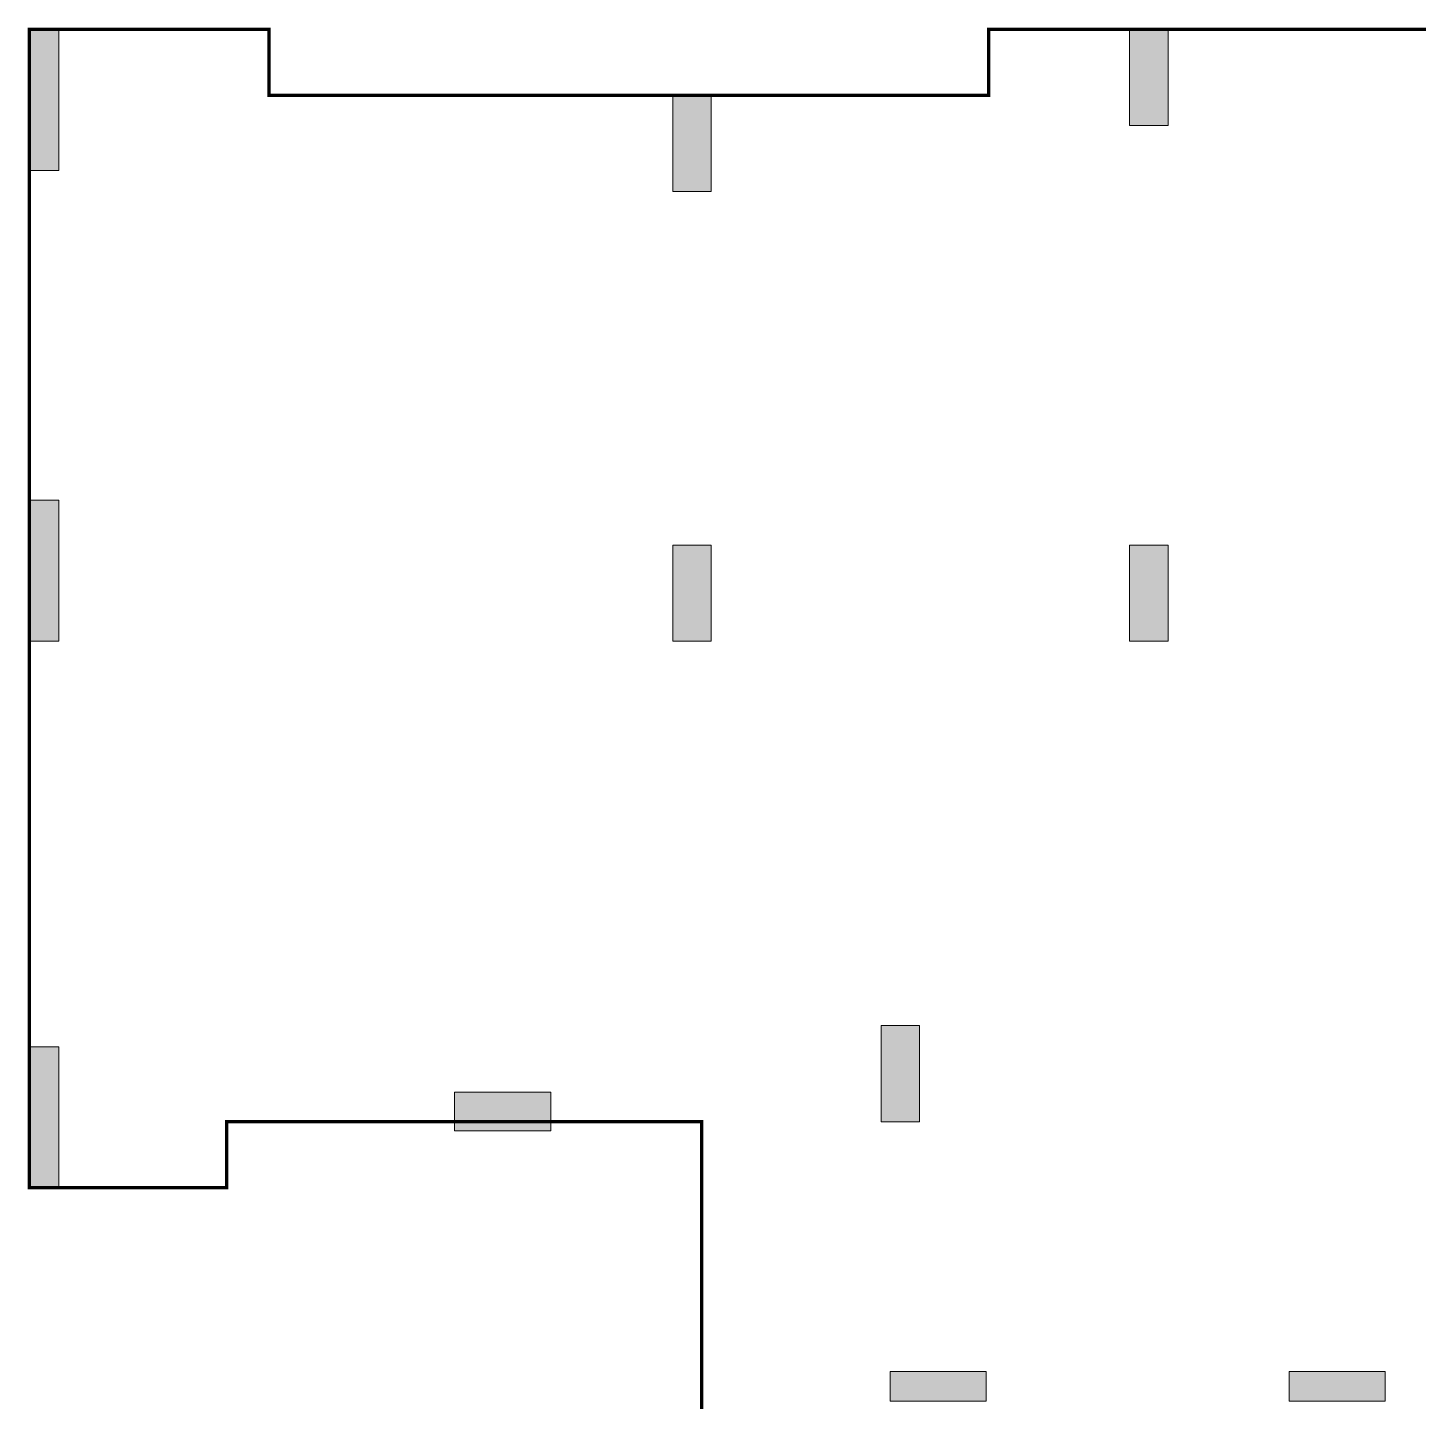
# Model space of a CAD drawing. Header units: millimetres. Extents: x 1363246 to 1691641, y -112430 to 78417.
# Drawn here: x 1363505 to 1374354, y 56504 to 67223 of the extents above; entities that cross this region are included whole.
import ezdxf

# ---------------------------------------------------------------- set-up
doc = ezdxf.new("R2010")
doc.units = ezdxf.units.MM
doc.header["$LTSCALE"] = 500
doc.header["$MEASUREMENT"] = 0
doc.layers.add('COLUMN', color=1, linetype='Continuous')

msp = doc.modelspace()

# ---------------------------------------------------------------- hatches: boundary and pattern name
at = {"layer": 'COLUMN', "lineweight": 20, "true_color": 0x969696}
for points in [[(1363747.4, 66110.4), (1363517.4, 66110.4), (1363517.4, 67210.4), (1363747.4, 67210.4)], [(1372102.4, 66460.4), (1372402.4, 66460.4), (1372402.4, 67210.4), (1372102.4, 67210.4)], [(1368537.4, 65945.4), (1368837.4, 65945.4), (1368837.4, 66695.4), (1368537.4, 66695.4)], [(1363747.4, 62435.4), (1363517.4, 62435.4), (1363517.4, 63535.4), (1363747.4, 63535.4)], [(1368537.4, 62435.4), (1368837.4, 62435.4), (1368837.4, 63185.4), (1368537.4, 63185.4)], [(1372102.4, 62435.4), (1372402.4, 62435.4), (1372402.4, 63185.4), (1372102.4, 63185.4)], [(1370462.3, 59435.4), (1370162.3, 59435.4), (1370162.3, 58685.4), (1370462.3, 58685.4)], [(1363747.4, 58170.4), (1363517.4, 58170.4), (1363517.4, 59270.4), (1363747.4, 59270.4)], [(1367584.9, 58615.4), (1367584.9, 58915.4), (1366834.9, 58915.4), (1366834.9, 58615.4)], [(1370982.4, 56505.6), (1370982.4, 56735.2), (1370232.4, 56735.2), (1370232.4, 56505.6)], [(1370982.4, 56735.1), (1370982.4, 56505.6), (1370232.4, 56505.6), (1370232.4, 56735.1)], [(1374097.1, 56505.5), (1374097.1, 56735.3), (1373347.1, 56735.3), (1373347.1, 56505.5)], [(1374097.1, 56735.2), (1374097.1, 56505.5), (1373347.1, 56505.5), (1373347.1, 56735.2)]]:
    msp.add_hatch(color=252, dxfattribs=at).paths.add_polyline_path(points)

# ---------------------------------------------------------------- linework, layer by layer
at = {"color": 6, "linetype": 'Continuous', "const_width": 25}
msp.add_lwpolyline([(1368762.4, 54555.3), (1368762.4, 58685.4), (1365057.3, 58685.4), (1365057.3, 58170.4), (1363517.4, 58170.4), (1363517.4, 67210.4), (1365387.4, 67210.4), (1365387.4, 66695.4), (1371002.4, 66695.4), (1371002.4, 67210.4), (1375787.4, 67210.4), (1375787.4, 62620.3)], dxfattribs=at)
at = {"layer": 'COLUMN', "lineweight": 20}
for points in [[(1363747.4, 66110.4), (1363517.4, 66110.4), (1363517.4, 67210.4), (1363747.4, 67210.4)], [(1372102.4, 66460.4), (1372402.4, 66460.4), (1372402.4, 67210.4), (1372102.4, 67210.4)], [(1368537.4, 65945.4), (1368837.4, 65945.4), (1368837.4, 66695.4), (1368537.4, 66695.4)], [(1363747.4, 62435.4), (1363517.4, 62435.4), (1363517.4, 63535.4), (1363747.4, 63535.4)], [(1368537.4, 62435.4), (1368837.4, 62435.4), (1368837.4, 63185.4), (1368537.4, 63185.4)], [(1372102.4, 62435.4), (1372402.4, 62435.4), (1372402.4, 63185.4), (1372102.4, 63185.4)], [(1370462.3, 59435.4), (1370162.3, 59435.4), (1370162.3, 58685.4), (1370462.3, 58685.4)], [(1363747.4, 58170.4), (1363517.4, 58170.4), (1363517.4, 59270.4), (1363747.4, 59270.4)], [(1367584.9, 58615.4), (1367584.9, 58915.4), (1366834.9, 58915.4), (1366834.9, 58615.4)], [(1370982.4, 56505.6), (1370982.4, 56735.2), (1370232.4, 56735.2), (1370232.4, 56505.6)], [(1370982.4, 56735.1), (1370982.4, 56505.6), (1370232.4, 56505.6), (1370232.4, 56735.1)], [(1374097.1, 56505.5), (1374097.1, 56735.3), (1373347.1, 56735.3), (1373347.1, 56505.5)], [(1374097.1, 56735.2), (1374097.1, 56505.5), (1373347.1, 56505.5), (1373347.1, 56735.2)]]:
    msp.add_lwpolyline(points, close=True, dxfattribs=at)

doc.saveas('drawing.dxf')
